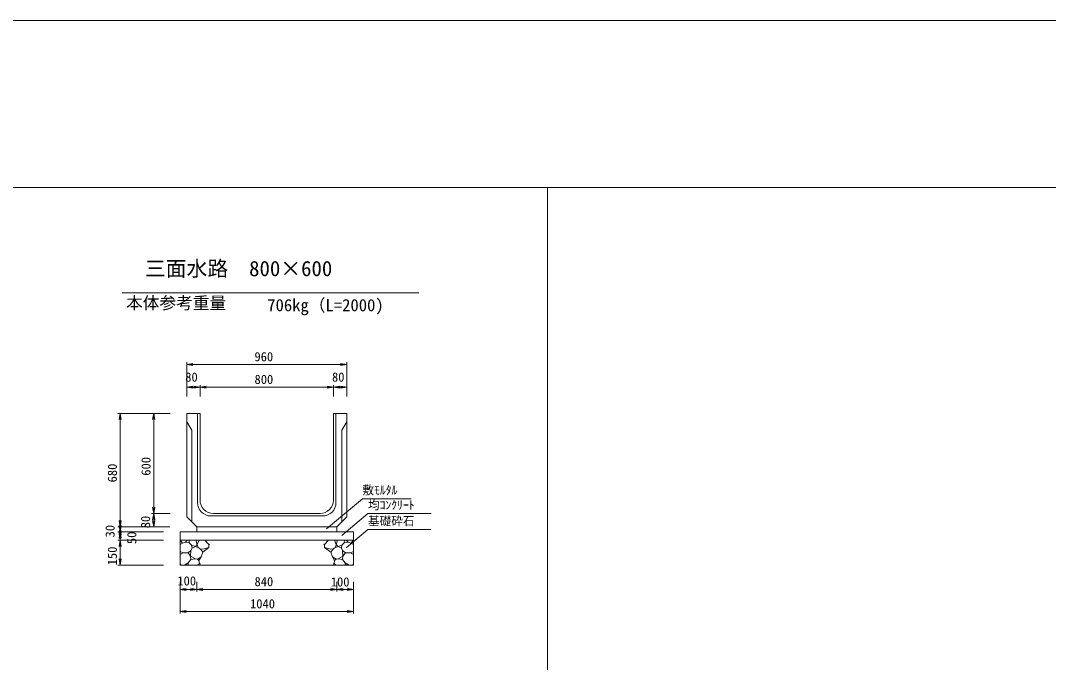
# Model space of a CAD drawing. Units: millimetres on the paper. Extents: x 0 to 840, y 0 to 594.
# Drawn here: x 195.8 to 319.1, y 517.1 to 594 of the extents above; entities that cross this region are included whole.
import ezdxf
from ezdxf.enums import TextEntityAlignment as Align

# ---------------------------------------------------------------- set-up
doc = ezdxf.new("R2010")
doc.units = ezdxf.units.MM
for name, color, linetype, lineweight in [('D-MTR-FRAM（材料表図枠）', 7, 'Continuous', 18), ('D-STR-DIM（寸法）', 7, 'Continuous', 18), ('D-STR-HTXT（旗揚げ）', 7, 'Continuous', 18), ('D-STR-STRn（構造物）', 7, 'Continuous', 18), ('D-STR（構造物外形線）', 1, 'Continuous', 18), ('D-TTL(外枠）', 2, 'Continuous', 18), ('D-TTL-TXT（文字）', 7, 'Continuous', 18), ('DEFPOINTS_2', 8, 'Continuous', 18)]:
    doc.layers.add(name, color=color, linetype=linetype, lineweight=lineweight)
doc.layers.add('D-STR-TXT（文字）', color=7, linetype='Continuous')
doc.styles.add('ＭＳ ゴシック', font='')
doc.styles.get('ＭＳ ゴシック').set_extended_font_data('MS Gothic')

msp = doc.modelspace()

# ---------------------------------------------------------------- linework, layer by layer
at = {"layer": 'D-MTR-FRAM（材料表図枠）'}
msp.add_line((258.995, 574), (258.995, 20), dxfattribs=at)
at = {"layer": 'D-STR-DIM（寸法）'}
for p, q in [((215.738, 548.914), (215.738, 553.03)), ((215.738, 552.78), (216.488, 552.905)), ((215.738, 552.78), (215.838, 552.78)), ((216.488, 552.655), (215.738, 552.78)), ((215.838, 552.78), (234.838, 552.78)), ((234.188, 552.905), (234.938, 552.78)), ((234.938, 552.78), (234.188, 552.655)), ((234.938, 552.78), (234.838, 552.78)), ((234.938, 548.914), (234.938, 553.03)), ((215.738, 548.914), (215.738, 550.307)), ((215.738, 550.057), (216.488, 550.182)), ((215.738, 550.057), (215.838, 550.057)), ((216.488, 549.932), (215.738, 550.057)), ((215.838, 550.057), (217.238, 550.057)), ((216.588, 550.182), (217.338, 550.057)), ((217.338, 550.057), (216.588, 549.932)), ((217.338, 550.057), (217.238, 550.057)), ((217.338, 548.914), (217.338, 550.307)), ((217.338, 548.914), (217.338, 550.307)), ((217.338, 550.057), (218.088, 550.182)), ((217.338, 550.057), (217.438, 550.057)), ((218.088, 549.932), (217.338, 550.057)), ((217.438, 550.057), (233.238, 550.057)), ((232.588, 550.182), (233.338, 550.057)), ((233.338, 550.057), (232.588, 549.932)), ((233.338, 550.057), (233.238, 550.057)), ((233.338, 548.914), (233.338, 550.307)), ((233.338, 548.914), (233.338, 550.307)), ((233.338, 550.057), (234.088, 550.182)), ((233.338, 550.057), (233.438, 550.057)), ((234.088, 549.932), (233.338, 550.057)), ((234.838, 550.057), (233.438, 550.057)), ((234.188, 550.182), (234.938, 550.057)), ((234.938, 550.057), (234.188, 549.932)), ((234.938, 550.057), (234.838, 550.057)), ((234.938, 548.914), (234.938, 550.307)), ((213.738, 546.914), (207.494, 546.914)), ((207.619, 546.164), (207.744, 546.914)), ((207.744, 546.914), (207.744, 546.814)), ((207.744, 546.914), (207.869, 546.164)), ((207.744, 546.814), (207.744, 533.414)), ((213.738, 546.914), (211.529, 546.914)), ((211.654, 546.164), (211.779, 546.914)), ((211.779, 546.914), (211.779, 546.814)), ((211.779, 546.914), (211.904, 546.164)), ((211.779, 546.814), (211.779, 535.014)), ((211.779, 534.914), (211.654, 535.664)), ((211.904, 535.664), (211.779, 534.914)), ((211.779, 534.914), (211.779, 535.014)), ((207.744, 533.314), (207.619, 534.064)), ((207.869, 534.064), (207.744, 533.314)), ((213.738, 534.914), (211.529, 534.914)), ((213.738, 534.914), (211.529, 534.914)), ((211.654, 534.164), (211.779, 534.914)), ((211.779, 533.314), (211.654, 534.064)), ((211.779, 534.914), (211.779, 534.814)), ((211.779, 534.914), (211.904, 534.164)), ((211.779, 534.814), (211.779, 533.414)), ((211.904, 534.064), (211.779, 533.314)), ((213.723, 533.314), (207.494, 533.314)), ((213.723, 533.314), (207.494, 533.314)), ((212.938, 532.714), (207.494, 532.714)), ((212.938, 532.714), (207.494, 532.714)), ((207.744, 532.714), (207.619, 533.464)), ((207.619, 532.564), (207.744, 533.314)), ((207.619, 531.964), (207.744, 532.714)), ((207.869, 533.464), (207.744, 532.714)), ((207.744, 533.314), (207.744, 533.414)), ((207.744, 533.314), (207.744, 533.214)), ((207.744, 533.314), (207.869, 532.564)), ((207.744, 533.214), (207.744, 532.814)), ((207.744, 532.714), (207.744, 532.814)), ((207.744, 532.714), (207.744, 532.614)), ((207.744, 532.714), (207.869, 531.964)), ((207.744, 532.614), (207.744, 531.814)), ((213.723, 533.314), (211.529, 533.314)), ((211.779, 533.314), (211.779, 533.414)), ((212.938, 531.714), (207.494, 531.714)), ((212.938, 531.714), (207.494, 531.714)), ((207.744, 531.714), (207.619, 532.464)), ((207.619, 530.964), (207.744, 531.714)), ((207.869, 532.464), (207.744, 531.714)), ((207.744, 531.714), (207.744, 531.814)), ((207.744, 531.714), (207.744, 531.614)), ((207.744, 531.714), (207.869, 530.964)), ((207.744, 531.614), (207.744, 528.814)), ((207.744, 528.714), (207.619, 529.464)), ((207.869, 529.464), (207.744, 528.714)), ((212.938, 528.714), (207.494, 528.714)), ((207.744, 528.714), (207.744, 528.814)), ((214.938, 526.714), (214.938, 522.908)), ((214.938, 526.714), (214.938, 525.561)), ((216.938, 526.714), (216.938, 525.561)), ((216.938, 526.714), (216.938, 525.561)), ((233.738, 526.714), (233.738, 525.561)), ((233.738, 526.714), (233.738, 525.561)), ((235.738, 526.714), (235.738, 522.908)), ((235.738, 526.714), (235.738, 525.561)), ((214.938, 525.811), (215.688, 525.936)), ((214.938, 525.811), (215.038, 525.811)), ((215.688, 525.686), (214.938, 525.811)), ((215.038, 525.811), (216.838, 525.811)), ((216.188, 525.936), (216.938, 525.811)), ((216.938, 525.811), (216.188, 525.686)), ((216.938, 525.811), (216.838, 525.811)), ((216.938, 525.811), (217.688, 525.936)), ((216.938, 525.811), (217.038, 525.811)), ((217.688, 525.686), (216.938, 525.811)), ((233.638, 525.811), (217.038, 525.811)), ((232.988, 525.936), (233.738, 525.811)), ((233.738, 525.811), (232.988, 525.686)), ((233.738, 525.811), (233.638, 525.811)), ((233.738, 525.811), (234.488, 525.936)), ((233.738, 525.811), (233.838, 525.811)), ((234.488, 525.686), (233.738, 525.811)), ((235.638, 525.811), (233.838, 525.811)), ((234.988, 525.936), (235.738, 525.811)), ((235.738, 525.811), (234.988, 525.686)), ((235.738, 525.811), (235.638, 525.811)), ((214.938, 523.158), (215.688, 523.283)), ((214.938, 523.158), (215.038, 523.158)), ((215.688, 523.033), (214.938, 523.158)), ((215.038, 523.158), (235.638, 523.158)), ((234.988, 523.283), (235.738, 523.158)), ((235.738, 523.158), (234.988, 523.033)), ((235.738, 523.158), (235.638, 523.158))]:
    msp.add_line(p, q, dxfattribs=at)
at = {"layer": 'D-STR-HTXT（旗揚げ）'}
for p, q in [((232.512, 533.075), (236.805, 536.682)), ((242.669, 536.682), (236.805, 536.682)), ((234.348, 532.274), (237.468, 534.895)), ((245.038, 534.895), (237.468, 534.895)), ((234.879, 530.808), (237.468, 532.984)), ((245.013, 532.984), (237.468, 532.984))]:
    msp.add_line(p, q, dxfattribs=at)
at = {"layer": 'D-STR-STRn（構造物）'}
for p, q in [((214.938, 528.714), (214.938, 532.714)), ((214.938, 532.714), (235.738, 532.714)), ((216.938, 533.314), (216.938, 532.714)), ((233.738, 533.314), (233.738, 532.714)), ((235.738, 528.714), (235.738, 532.714)), ((214.938, 531.714), (235.738, 531.714)), ((215.245, 531.366), (214.938, 531.186)), ((215.245, 531.366), (214.953, 531.714)), ((215.582, 531.475), (215.245, 531.366)), ((215.582, 531.475), (215.803, 531.714)), ((216.047, 531.4), (215.582, 531.475)), ((216.047, 531.4), (216.03, 531.714)), ((216.328, 531.094), (216.047, 531.4)), ((216.836, 531.714), (217.005, 531.181)), ((217.005, 531.181), (217.213, 531.714)), ((217.919, 531.714), (218.399, 531.179)), ((232.757, 531.714), (232.277, 531.179)), ((233.672, 531.181), (233.464, 531.714)), ((233.84, 531.714), (233.672, 531.181)), ((234.348, 531.094), (234.629, 531.4)), ((234.629, 531.4), (234.646, 531.714)), ((234.629, 531.4), (235.095, 531.475)), ((235.095, 531.475), (234.874, 531.714)), ((235.095, 531.475), (235.432, 531.366)), ((235.432, 531.366), (235.724, 531.714)), ((235.432, 531.366), (235.738, 531.186)), ((215.312, 530.206), (214.938, 530.363)), ((214.938, 529.994), (215.312, 530.206)), ((215.312, 530.206), (215.898, 530.197)), ((215.898, 530.197), (216.244, 530.465)), ((216.203, 529.774), (215.898, 530.197)), ((216.203, 529.774), (216.244, 530.465)), ((216.244, 530.465), (216.379, 530.737)), ((216.379, 530.737), (216.328, 531.094)), ((216.774, 530.941), (216.328, 531.094)), ((216.379, 530.737), (216.774, 530.941)), ((217.005, 531.181), (216.774, 530.941)), ((216.774, 530.941), (217.25, 530.765)), ((217.005, 531.181), (217.095, 530.822)), ((217.25, 530.765), (217.426, 530.597)), ((217.338, 530.681), (217.661, 530.65)), ((217.426, 530.597), (217.664, 530.28)), ((217.664, 530.28), (217.455, 529.72)), ((217.661, 530.65), (218.399, 530.839)), ((217.664, 530.28), (218.399, 530.839)), ((218.399, 531.179), (218.525, 531.242)), ((218.399, 531.179), (218.399, 530.839)), ((218.399, 530.839), (218.414, 530.835)), ((232.277, 531.179), (232.151, 531.242)), ((232.277, 530.839), (232.263, 530.835)), ((232.277, 531.179), (232.277, 530.839)), ((233.015, 530.65), (232.277, 530.839)), ((233.012, 530.28), (232.277, 530.839)), ((233.25, 530.597), (233.012, 530.28)), ((233.012, 530.28), (233.222, 529.72)), ((233.339, 530.681), (233.015, 530.65)), ((233.427, 530.765), (233.25, 530.597)), ((233.903, 530.941), (233.427, 530.765)), ((233.672, 531.181), (233.582, 530.822)), ((233.672, 531.181), (233.903, 530.941)), ((233.903, 530.941), (234.348, 531.094)), ((234.297, 530.737), (233.903, 530.941)), ((234.297, 530.737), (234.348, 531.094)), ((234.433, 530.465), (234.297, 530.737)), ((234.474, 529.774), (234.433, 530.465)), ((234.778, 530.197), (234.433, 530.465)), ((234.474, 529.774), (234.778, 530.197)), ((235.365, 530.206), (234.778, 530.197)), ((235.365, 530.206), (235.738, 530.363)), ((235.738, 529.994), (235.365, 530.206)), ((215.061, 528.714), (214.938, 528.97)), ((215.53, 528.767), (215.923, 528.982)), ((215.923, 528.982), (216.239, 529.384)), ((215.923, 528.982), (215.93, 528.782)), ((216.239, 529.384), (216.203, 529.774)), ((216.203, 529.774), (216.775, 529.464)), ((216.775, 529.464), (216.239, 529.384)), ((217.017, 529.446), (216.775, 529.464)), ((217.455, 529.72), (217.017, 529.446)), ((217.017, 529.446), (217.199, 529.259)), ((217.05, 528.714), (217.267, 528.931)), ((217.199, 529.259), (217.455, 529.72)), ((217.267, 528.931), (217.199, 529.259)), ((217.267, 528.931), (217.38, 528.826)), ((233.478, 529.259), (233.222, 529.72)), ((233.222, 529.72), (233.66, 529.446)), ((233.409, 528.931), (233.297, 528.826)), ((233.409, 528.931), (233.478, 529.259)), ((233.626, 528.714), (233.409, 528.931)), ((233.66, 529.446), (233.478, 529.259)), ((233.66, 529.446), (233.902, 529.464)), ((234.474, 529.774), (233.902, 529.464)), ((233.902, 529.464), (234.437, 529.384)), ((234.437, 529.384), (234.474, 529.774)), ((234.754, 528.982), (234.437, 529.384)), ((234.754, 528.982), (234.747, 528.782)), ((235.147, 528.767), (234.754, 528.982)), ((235.615, 528.714), (235.738, 528.97)), ((214.938, 528.714), (235.738, 528.714)), ((215.53, 528.767), (215.311, 528.714)), ((215.892, 528.78), (215.53, 528.767)), ((216.043, 528.714), (215.892, 528.78)), ((234.634, 528.714), (234.785, 528.78)), ((234.785, 528.78), (235.147, 528.767)), ((235.147, 528.767), (235.365, 528.714))]:
    msp.add_line(p, q, dxfattribs=at)
at = {"layer": 'D-STR（構造物外形線）'}
for p, q in [((215.738, 546.914), (217.338, 546.914)), ((215.738, 534.514), (215.738, 546.914)), ((217.038, 536.214), (217.038, 546.914)), ((217.338, 536.514), (217.338, 546.914)), ((233.338, 546.914), (234.938, 546.914)), ((233.338, 536.514), (233.338, 546.914)), ((233.638, 536.214), (233.638, 546.914)), ((234.938, 546.914), (234.938, 534.514)), ((215.738, 545.914), (216.338, 544.914)), ((216.338, 544.914), (216.338, 533.914)), ((234.938, 545.914), (234.338, 544.914)), ((234.338, 544.914), (234.338, 533.914)), ((215.738, 534.514), (216.938, 533.314)), ((218.638, 534.614), (232.038, 534.614)), ((218.938, 534.914), (231.738, 534.914)), ((234.938, 534.514), (233.738, 533.314)), ((233.738, 533.314), (216.938, 533.314))]:
    msp.add_line(p, q, dxfattribs=at)
for centre, start, end in [((218.938, 536.514), 180, 270), ((231.738, 536.514), 270, 0), ((218.638, 536.214), 180, 270), ((232.038, 536.214), 270, 0)]:
    msp.add_arc(centre, 1.6, start, end, dxfattribs=at)
at = {"layer": 'D-TTL(外枠）'}
msp.add_line((25.5, 574), (820.5, 574), dxfattribs=at)
at = {"layer": 'D-TTL-TXT（文字）'}
msp.add_line((207.995, 561.359), (243.587, 561.359), dxfattribs=at)
at = {"layer": 'DEFPOINTS_2'}
msp.add_line((0.5, 594), (840.5, 594), dxfattribs=at)

# ---------------------------------------------------------------- texts
at = {"layer": 'D-MTR-FRAM（材料表図枠）', "style": 'ＭＳ ゴシック'}
for s, p in [('960', (223.865, 552.83)), ('80', (215.56, 550.382)), ('800', (223.873, 550.107)), ('80', (233.16, 550.382)), ('100', (214.619, 525.949)), ('840', (223.873, 525.861)), ('100', (233.019, 525.831)), ('1040', (223.332, 523.208))]:
    msp.add_text(s, height=1.1, dxfattribs=at).set_placement(p, align=Align.BOTTOM_LEFT)
for s, p in [('600', (211.729, 539.437)), ('680', (207.694, 538.637)), ('80', (211.677, 533.136)), ('30', (207.419, 532.036)), ('50', (210.025, 531.236)), ('150', (207.694, 528.695))]:
    msp.add_text(s, height=1.1, rotation=90, dxfattribs=at).set_placement(p, align=Align.BOTTOM_LEFT)
at = {"layer": 'D-STR-TXT（文字）', "style": 'ＭＳ ゴシック'}
for s, p in [('敷ﾓﾙﾀﾙ', (236.805, 536.882)), ('均ｺﾝｸﾘｰﾄ', (237.468, 535.095)), ('基礎砕石', (237.468, 533.184))]:
    msp.add_text(s, height=1.026, dxfattribs=at).set_placement(p, align=Align.BOTTOM_LEFT)
at = {"layer": 'D-TTL-TXT（文字）', "style": 'ＭＳ ゴシック'}
for s, height, p in [('三面水路\u3000800×600', 1.833, (210.719, 562.808)), ('本体参考重量', 1.466, (208.47, 558.976)), ('706kg（L=2000)', 1.466, (225.397, 558.712))]:
    msp.add_text(s, height=height, dxfattribs=at).set_placement(p, align=Align.BOTTOM_LEFT)

doc.saveas('drawing.dxf')
